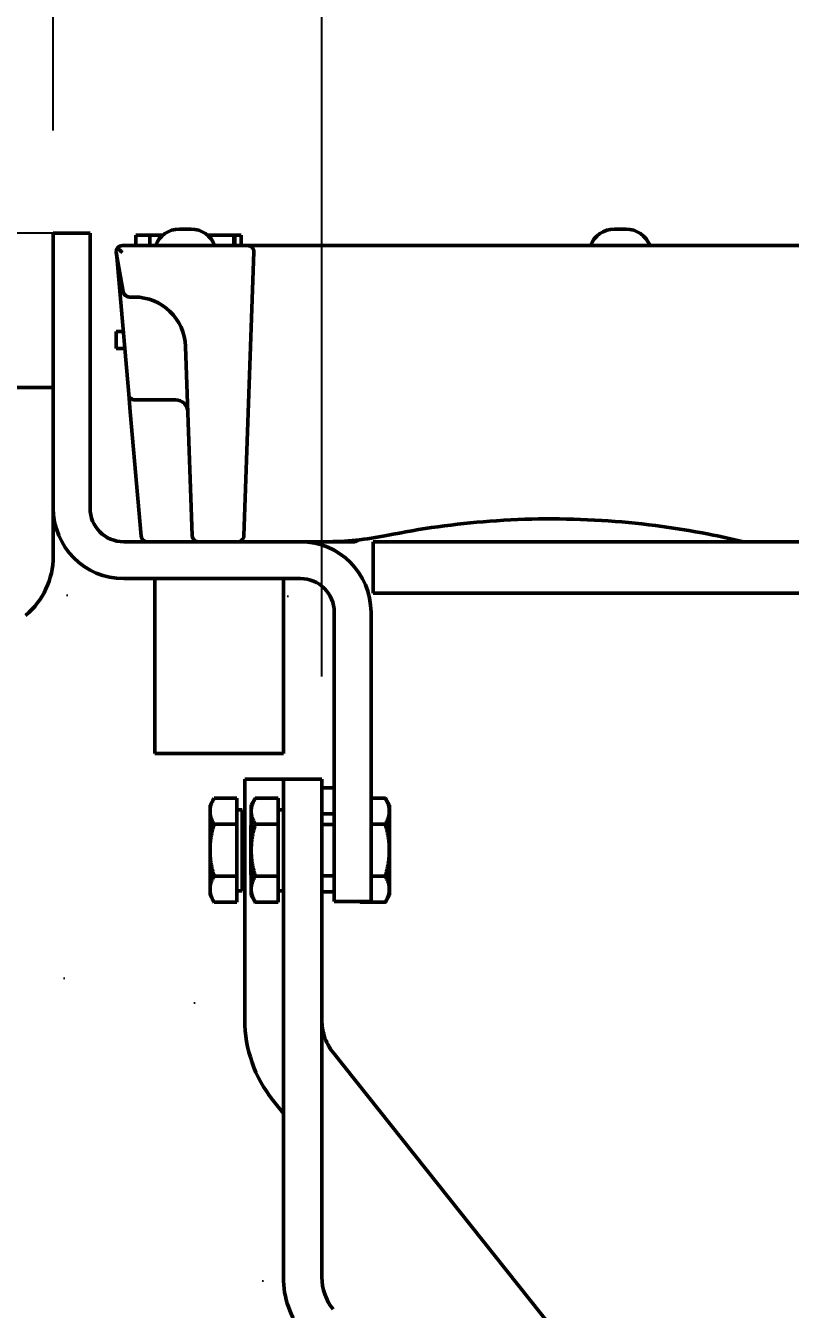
# Model space of a CAD drawing. Header units: inches. Extents: x 6 to 170, y 1 to 50.
# Drawn here: x 10.29 to 14.01, y 12.08 to 18.32 of the extents above; entities that cross this region are included whole.
import ezdxf

# ---------------------------------------------------------------- set-up
doc = ezdxf.new("R2010")
doc.units = ezdxf.units.IN
doc.header["$LTSCALE"] = 8
doc.header["$MEASUREMENT"] = 0
doc.layers.add('Visible (ANSI)', color=7, linetype='Continuous', lineweight=50)
doc.styles.get("Standard").update_dxf_attribs({"font": 'romans.shx'})
doc.dimstyles.get("Standard").update_dxf_attribs({"dimtxt": 1.5, "dimasz": 0.75, "dimexe": 0.5, "dimexo": 0.5, "dimgap": 0.09, "dimtad": 0, "dimtih": 1, "dimtoh": 1, "dimdec": 5, "dimzin": 0, "dimdsep": 46, "dimlunit": 5, "dimtxsty": 'Standard', "dimcen": 0, "dimclrd": 256, "dimclre": 256, "dimclrt": 256, "dimadec": 0, "dimazin": 0, "dimtfac": 0.75, "dimtdec": 5, "dimtofl": 0, "dimtmove": 0, "dimatfit": 3, "dimfxl": 0, "dimtolj": 1, "dimtzin": 0, "dimlwd": -1, "dimlwe": -1, "dimarcsym": 0})

# ---------------------------------------------------------------- blocks, each defined once
blk = doc.blocks.new('*D1')
for p, q in [((11.7323, 15.1523), (11.7323, 24.6159)), ((20.9823, 15.1523), (20.9823, 24.6159)), ((13.2323, 24.1159), (19.4823, 24.1159)), ((20.9823, 24.1159), (23.4283, 24.1159))]:
    blk.add_line(p, q)
for points in [[(13.2323, 24.3659), (13.2323, 23.8659), (11.7323, 24.1159)], [(19.4823, 24.3659), (19.4823, 23.8659), (20.9823, 24.1159)]]:
    blk.add_solid(points)
at = {"layer": 'Defpoints', "color": 0}
for p in [(20.9823, 24.1159), (11.7323, 14.6523), (20.9823, 14.6523)]:
    blk.add_point(p, dxfattribs=at)
at = {"insert": (28.4818, 24.1159), "char_height": 1.5, "attachment_point": 5}
blk.add_mtext('\\A1;9{\\H0.750000x;\\S1/4;} [235]', dxfattribs=at)
blk = doc.blocks.new('*D2')
for p, q in [((10.4253, 17.8073), (10.4253, 28.2985)), ((22.2893, 17.8073), (22.2893, 28.2985)), ((8.9253, 27.7985), (7.4253, 27.7985)), ((23.7893, 27.7985), (25.2893, 27.7985))]:
    blk.add_line(p, q)
for points in [[(8.9253, 28.0485), (8.9253, 27.5485), (10.4253, 27.7985)], [(23.7893, 28.0485), (23.7893, 27.5485), (22.2893, 27.7985)]]:
    blk.add_solid(points)
at = {"layer": 'Defpoints', "color": 0}
for p in [(22.2893, 27.7985), (10.4253, 17.3073), (22.2893, 17.3073)]:
    blk.add_point(p, dxfattribs=at)
at = {"insert": (16.3897, 27.7985), "char_height": 1.5, "attachment_point": 5}
blk.add_mtext('\\A1;11{\\H0.750000x;\\S7/8;} [301]', dxfattribs=at)

msp = doc.modelspace()

# ---------------------------------------------------------------- hatches: boundary and pattern name
h = msp.add_hatch()
h.set_pattern_fill('AR-CONC', scale=0.5, style=0)
h.set_pattern_definition([(50, (-24.881, -75.5207), (3.5863, -0.31376), [0.375, -4.125]), (355, (-24.881, -75.5207), (-0.69376, 3.76096), [0.3, -3.3]), (100.4514, (-24.5822, -75.547), (2.89255, 3.4472), [0.3187, -3.50571]), (46.184, (-24.881, -74.5207), (5.3362, -0.8276), [0.5625, -6.1875]), (96.6356, (-24.4364, -74.5897), (4.67331, 4.8706), [0.47805, -5.25856]), (351.184, (-24.881, -74.5207), (4.6733, 4.8706), [0.45, -4.95]), (21, (-24.381, -74.7707), (2.984535, -2.013094), [0.375, -4.125]), (326, (-24.381, -74.7707), (1.21658, 3.62575), [0.3, -3.3]), (71.4514, (-24.1323, -74.9385), (4.20111, 1.61265), [0.3187, -3.50571]), (37.5, (-24.881, -75.5207), (0.0608, 1.66447), [0, -3.26, 0, -3.35, 0, -3.3125]), (7.5, (-24.881, -75.5207), (1.315348, 1.97206), [0, -1.91, 0, -3.185, 0, -1.2625]), (327.5, (-25.996, -75.5207), (2.669112, -0.112774), [0, -1.25, 0, -3.9, 0, -5.175]), (317.5, (-26.496, -75.5207), (2.91593, 0.500525), [0, -1.625, 0, -2.59, 0, -3.675])])
h.paths.add_polyline_path([(6.357302, 17.307259), (6.357302, 4.137707), (8.321623, 4.137707), (8.321623, 12.12387), (7.904212, 12.197471, -0.36397023), (7.68936, 12.453521), (7.68936, 12.728537), (7.373155, 12.728537), (7.373155, 12.596112), (7.13503, 12.596112), (7.13503, 13.233462), (7.373155, 13.233462), (7.373155, 13.101037), (7.68936, 13.101037), (7.68936, 13.378944, -0.22169466), (7.782235, 13.578116), (8.320134, 14.029467), (8.320134, 14.994748), (8.843884, 14.994748), (8.843884, 14.468945), (9.917325, 15.369669), (10.165302, 16.100185), (10.165302, 16.587259), (10.395302, 16.587259), (10.395302, 17.307259)])
h.paths.add_polyline_path([(8.320134, 13.081037), (8.320134, 13.840182), (7.87544, 13.46704, 0.22169466), (7.83436, 13.378944), (7.83436, 13.081037)], flags=17)
h.paths.add_polyline_path([(7.83436, 12.748537), (7.83436, 12.453521, 0.36397023), (7.929391, 12.340268), (8.321623, 12.271107), (8.321623, 12.748537)], flags=17)
h.paths.add_polyline_path([(9.827481, 15.104997), (8.830373, 14.268324), (8.830373, 14.233126), (9.409362, 14.036586, 0.41421356), (9.475951, 14.069424)], flags=17)
h.paths.add_polyline_path([(9.209862, 12.114487), (9.184683, 11.97169), (8.835373, 12.033282), (8.835373, 4.137707), (16.357302, 4.137707), (16.357302, 7.950207, -0.22836778), (13.852543, 9.157165), (11.62839, 11.94887, -0.16978527), (11.529802, 12.230832), (11.529802, 13.022774), (11.481737, 13.083105, -0.1695796), (11.342302, 13.481378), (11.342302, 14.039668), (11.173052, 14.039668), (11.173052, 14.57485), (11.342302, 14.57485), (11.342302, 14.667259), (11.747302, 14.667259), (11.747302, 14.447259), (11.782302, 14.447259), (11.782302, 15.394259, 0.41879765), (11.554802, 15.618232), (11.554802, 14.768259), (10.909802, 14.768259), (10.909802, 15.618259), (10.838302, 15.618259, -0.32641956), (10.435302, 15.912729), (10.435302, 15.736259, -0.22169466), (10.342427, 15.537088), (10.226176, 15.439541), (9.731623, 13.982635, -0.41421356), (9.322573, 13.780914), (8.835373, 13.946297), (8.835373, 12.180519)])
h.paths.add_polyline_path([(16.357302, 7.950207), (16.357302, 4.137707), (23.879231, 4.137707), (23.879231, 12.033282), (23.529921, 11.97169), (23.504742, 12.114487), (23.879231, 12.180519), (23.879231, 13.946297), (23.392031, 13.780914, -0.41421356), (22.982982, 13.982635), (22.488429, 15.439541), (22.372177, 15.537088, -0.22169466), (22.279302, 15.736259), (22.279302, 15.912729, -0.32641956), (21.876302, 15.618259), (21.804802, 15.618259), (21.804802, 14.768259), (21.159802, 14.768259), (21.159802, 15.618232, 0.41879765), (20.932302, 15.394259), (20.932302, 14.447259), (20.967302, 14.447259), (20.967302, 14.667259), (21.372302, 14.667259), (21.372302, 14.57485), (21.541552, 14.57485), (21.541552, 14.039668), (21.372302, 14.039668), (21.372302, 13.482401, -0.16999096), (21.232867, 13.083105), (21.184802, 13.022774), (21.184802, 12.230832, -0.16978527), (21.086214, 11.94887), (18.862061, 9.157165, -0.22836778)])
h.paths.add_polyline_path([(22.887123, 15.104997), (23.238653, 14.069424, 0.41421356), (23.305242, 14.036586), (23.884231, 14.233126), (23.884231, 14.268324)], flags=17)
h.paths.add_polyline_path([(24.39447, 13.081037), (24.880244, 13.081037), (24.880244, 13.378944, 0.22169466), (24.839165, 13.46704), (24.39447, 13.840182)], flags=17)
h.paths.add_polyline_path([(24.392981, 12.271107), (24.785213, 12.340268, 0.36397023), (24.880244, 12.453521), (24.880244, 12.748537), (24.392981, 12.748537)], flags=17)
h.paths.add_polyline_path([(26.357302, 17.307259), (22.319302, 17.307259), (22.319302, 16.587259), (22.549302, 16.587259), (22.549302, 16.100185), (22.797279, 15.369669), (23.87072, 14.468945), (23.87072, 14.994748), (24.39447, 14.994748), (24.39447, 14.029467), (24.932369, 13.578116, -0.22169466), (25.025244, 13.378944), (25.025244, 13.101037), (25.341449, 13.101037), (25.341449, 13.233462), (25.579574, 13.233462), (25.579574, 12.596112), (25.341449, 12.596112), (25.341449, 12.728537), (25.025244, 12.728537), (25.025244, 12.453521, -0.36397023), (24.810392, 12.197471), (24.392981, 12.12387), (24.392981, 4.137707), (26.357302, 4.137707)])

# ---------------------------------------------------------------- linework, layer by layer
at = {"color": 7}
msp.add_line((10.425302, 17.307259), (6.419802, 17.307259), dxfattribs=at)
at = {"layer": 'Visible (ANSI)'}
for p, q in [((10.425302, 15.971259), (10.425302, 17.307259)), ((10.425302, 17.307259), (10.604302, 17.307259)), ((10.604302, 17.307259), (10.604302, 15.971259)), ((10.894985, 17.297259), (10.828014, 17.297259)), ((10.828014, 17.247259), (10.828014, 17.297259)), ((10.894985, 17.247259), (10.894985, 17.297259)), ((10.895595, 17.247259), (10.895595, 17.297259)), ((11.038921, 17.327259), (11.095683, 17.327259)), ((11.304131, 17.247259), (11.304131, 17.297259)), ((11.309009, 17.247259), (11.309009, 17.297259)), ((11.33881, 17.297259), (11.309009, 17.297259)), ((11.33881, 17.247259), (11.33881, 17.297259)), ((13.154921, 17.327259), (13.211683, 17.327259)), ((10.762302, 17.247259), (11.371522, 17.247259)), ((10.732302, 17.217259), (10.732302, 17.213231)), ((10.766013, 17.02205), (10.732302, 17.213231)), ((10.79253, 16.524819), (10.732397, 17.212144)), ((11.401504, 17.216212), (11.353313, 15.836212)), ((10.767929, 17.011182), (10.766013, 17.02205)), ((10.819324, 16.997259), (10.795557, 16.997259)), ((10.732302, 16.830259), (10.765808, 16.830259)), ((10.732302, 16.747259), (10.732302, 16.830259)), ((10.732302, 16.747259), (10.773069, 16.747259)), ((11.101291, 15.836212), (11.069172, 16.755984)), ((10.425302, 16.557259), (10.175302, 16.557259)), ((10.79253, 16.524819), (10.792546, 16.524645)), ((10.800008, 16.439355), (10.792546, 16.524645)), ((11.017287, 16.497259), (10.822431, 16.497259)), ((11.020265, 16.497259), (11.017287, 16.497259)), ((10.852913, 15.834645), (10.800008, 16.439355)), ((10.425302, 15.736259), (10.425302, 15.971259)), ((10.768302, 15.807259), (11.628302, 15.807259)), ((11.747302, 15.807259), (11.888578, 15.807259)), ((11.982302, 15.557259), (11.982302, 15.807259)), ((20.732302, 15.807259), (11.982302, 15.807259)), ((11.628302, 15.628259), (10.768302, 15.628259)), ((10.919802, 15.628259), (10.919802, 14.778259)), ((11.544802, 15.628259), (11.544802, 14.778259)), ((20.732302, 15.557259), (11.982302, 15.557259)), ((11.792302, 14.057259), (11.792302, 15.464259)), ((11.971302, 15.464259), (11.971302, 14.057259)), ((11.544802, 14.778259), (10.919802, 14.778259)), ((11.447302, 14.652259), (11.357302, 14.652259)), ((11.357302, 13.481888), (11.357302, 14.652259)), ((11.447302, 14.652259), (11.454802, 14.652259)), ((11.454802, 14.652259), (11.544802, 14.652259)), ((11.544802, 14.652259), (11.732302, 14.652259)), ((11.544802, 12.230832), (11.544802, 14.652259)), ((11.732302, 14.652259), (11.732302, 12.230832)), ((11.792302, 14.610483), (11.732302, 14.610483)), ((11.188052, 14.526009), (11.20759, 14.55985)), ((11.319302, 14.55985), (11.20759, 14.55985)), ((11.319302, 14.55985), (11.319302, 14.433555)), ((11.388537, 14.525997), (11.407207, 14.558337)), ((11.388548, 14.526009), (11.408086, 14.55985)), ((11.519798, 14.55985), (11.408086, 14.55985)), ((11.519798, 14.55985), (11.519798, 14.433555)), ((11.519799, 14.55985), (11.519798, 14.559806)), ((11.519799, 14.55985), (11.519798, 14.55985)), ((11.52038, 14.504134), (11.519799, 14.55985)), ((11.971302, 14.560139), (12.040742, 14.560139)), ((12.060302, 14.526259), (12.040742, 14.560139)), ((12.041242, 14.560139), (12.040742, 14.560139)), ((12.060802, 14.526259), (12.041242, 14.560139)), ((11.188052, 14.526009), (11.188052, 14.496702)), ((11.188052, 14.496702), (11.188052, 14.307259)), ((11.319302, 14.504134), (11.344306, 14.504134)), ((11.344306, 14.110384), (11.344306, 14.504134)), ((11.388548, 14.526009), (11.388548, 14.496702)), ((11.388548, 14.496702), (11.388548, 14.307259)), ((11.519798, 14.504134), (11.544802, 14.504134)), ((11.792302, 14.484044), (11.732302, 14.484044)), ((12.060302, 14.496919), (12.060302, 14.526259)), ((12.060302, 14.307259), (12.060302, 14.496919)), ((12.060802, 14.496919), (12.060802, 14.526259)), ((12.060802, 14.307259), (12.060802, 14.496919)), ((11.319302, 14.433555), (11.20759, 14.433555)), ((11.319302, 14.433555), (11.319302, 14.180964)), ((11.519798, 14.433555), (11.408086, 14.433555)), ((11.519798, 14.433555), (11.519798, 14.180964)), ((11.732302, 14.432259), (11.792302, 14.432259)), ((11.971302, 14.433699), (12.040742, 14.433699)), ((11.188052, 14.307259), (11.188052, 14.117816)), ((11.388548, 14.307259), (11.388548, 14.117816)), ((12.060302, 14.1176), (12.060302, 14.307259)), ((12.060802, 14.1176), (12.060802, 14.307259)), ((11.319302, 14.180964), (11.20759, 14.180964)), ((11.319302, 14.180964), (11.319302, 14.054668)), ((11.519798, 14.180964), (11.408086, 14.180964)), ((11.519798, 14.180964), (11.519798, 14.054668)), ((11.732302, 14.182259), (11.792302, 14.182259)), ((11.971302, 14.180819), (12.040742, 14.180819)), ((11.188052, 14.117816), (11.188052, 14.088509)), ((11.319302, 14.110384), (11.344306, 14.110384)), ((11.388548, 14.117816), (11.388548, 14.088509)), ((11.519798, 14.110384), (11.544802, 14.110384)), ((11.519799, 14.054668), (11.52038, 14.110384)), ((12.060302, 14.088259), (12.060302, 14.1176)), ((12.060802, 14.088259), (12.060802, 14.1176)), ((11.188052, 14.088509), (11.20759, 14.054668)), ((11.319302, 14.054668), (11.20759, 14.054668)), ((11.388537, 14.088521), (11.407207, 14.056181)), ((11.388548, 14.088509), (11.408086, 14.054668)), ((11.519798, 14.054668), (11.408086, 14.054668)), ((11.519798, 14.054712), (11.519799, 14.054668)), ((11.519799, 14.054668), (11.519798, 14.054668)), ((11.792302, 14.104725), (11.732302, 14.104725)), ((11.971302, 14.057259), (11.792302, 14.057259)), ((11.9172, 14.057259), (11.918862, 14.05438)), ((11.918862, 14.05438), (12.040742, 14.05438)), ((12.060302, 14.088259), (12.040742, 14.05438)), ((12.041242, 14.05438), (12.040742, 14.05438)), ((12.060802, 14.088259), (12.041242, 14.05438)), ((11.786771, 13.323661), (11.786772, 13.323662)), ((14.010925, 10.531956), (11.786772, 13.323662)), ((11.544802, 13.028019), (11.493469, 13.092451))]:
    msp.add_line(p, q, dxfattribs=at)
for centre, radius, start, end in [((11.038921, 17.202259), 0.125, 90, 158.899804), ((11.095683, 17.202259), 0.125, 21.100196, 90), ((13.154921, 17.202259), 0.125, 90, 158.899804), ((13.211683, 17.202259), 0.125, 21.100196, 90), ((10.762302, 17.217259), 0.03, 90, 144.4303118), ((11.371522, 17.217259), 0.03, 358, 90), ((10.795557, 17.027259), 0.03, 190, 270), ((10.819324, 16.747259), 0.25, 2, 90), ((11.020265, 16.437259), 0.06, 2, 90), ((10.768302, 15.971259), 0.343, 180, 270), ((10.768302, 15.971259), 0.164, 180, 270), ((10.882799, 15.837259), 0.03, 185, 270), ((11.628302, 15.464259), 0.343, 0, 90), ((11.888578, 15.832259), 0.025, 270, 306.0706209), ((11.918017, 15.791845), 0.025, 96.4274053, 126.0706209), ((10.050302, 15.736259), 0.375, 310, 0), ((11.628302, 15.464259), 0.164, 0, 90), ((11.369306, 14.457259), 0.025, 180, 241.3043122), ((11.369306, 14.157259), 0.025, 118.6956878, 180), ((11.982283, 13.48189), 0.624981, 180.0001356, 218.5444442), ((11.982302, 12.230832), 0.4375, 180, 218.5443504), ((11.982302, 12.230832), 0.25, 180, 218.5443504)]:
    msp.add_arc(centre, radius, start, end, dxfattribs=at)
for centre, major_axis, ratio, start_param, end_param in [((10.762055, 17.217259), (-0.035661, 0.029923), 0.06024019, 0.87831964, 1.62130087), ((11.388551, 14.307259), (0, 0.21875), 0.00602425, 0.52359878, 1.57079633), ((11.388551, 14.307259), (0, 0.21875), 0.00602425, 0.01043469, 0.52359878), ((11.388551, 14.307259), (0, 0.21875), 0.00602425, 1.57079633, 2.61799388), ((11.388551, 14.307259), (0, -0.21875), 0.00602425, 5.75958653, 6.27275062)]:
    msp.add_ellipse(centre, major_axis=major_axis, ratio=ratio, start_param=start_param, end_param=end_param, dxfattribs=at)
for points in [[(10.894985, 17.297259), (10.895064, 17.297259), (10.895182, 17.297259), (10.895595, 17.297259)], [(11.304131, 17.297259), (11.307581, 17.297259), (11.308438, 17.297259), (11.309009, 17.297259)], [(11.747302, 15.807259), (11.707635, 15.807259), (11.667969, 15.807259), (11.628302, 15.807259)]]:
    msp.add_open_spline(points, degree=3, dxfattribs=at)
for points, knots in [([(10.895595, 17.297259), (10.895993, 17.297259), (10.896591, 17.297259), (10.900767, 17.297259), (10.903879, 17.297259), (10.918709, 17.297259), (10.934217, 17.297259), (10.949025, 17.297259), (10.953285, 17.297259), (10.957681, 17.297259)], [-1.42420364, -1.42420364, -1.42420364, -1.42420364, -1.33217933, -1.33217933, -1.240742654, -1.240742654, -0.999827511, -0.999827511, -0.907678887, -0.907678887, -0.907678887, -0.907678887]), ([(11.176923, 17.297259), (11.186691, 17.297259), (11.196484, 17.297259), (11.217348, 17.297259), (11.228505, 17.297259), (11.250811, 17.297259), (11.26334, 17.297259), (11.284141, 17.297259), (11.291293, 17.297259), (11.301773, 17.297259), (11.303188, 17.297259), (11.304131, 17.297259)], [-0.550915103, -0.550915103, -0.550915103, -0.550915103, -0.45298498, -0.45298498, -0.337604886, -0.337604886, -0.208970548, -0.208970548, -0.110374817, -0.110374817, 0, 0, 0, 0]), ([(10.732302, 17.217259), (10.732302, 17.217656), (10.73231, 17.218053), (10.732407, 17.220491), (10.73271, 17.222575), (10.734005, 17.227779), (10.735597, 17.23149), (10.7379, 17.23471)], [0.0170382759, 0.0170382759, 0.0170382759, 0.0170382759, 0.021207407, 0.021207407, 0.042414814, 0.042414814, 0.078548741, 0.078548741, 0.078548741, 0.078548741]), ([(11.371522, 17.247259), (11.373223, 17.247259), (11.375774, 17.247259), (11.391594, 17.247259), (11.402975, 17.247259), (11.434393, 17.247259), (11.456421, 17.247259), (11.495139, 17.247259), (11.510864, 17.247259), (11.52636, 17.247259)], [0, 0, 0, 0, 0.158272852, 0.158272852, 0.307808565, 0.307808565, 0.496739941, 0.496739941, 0.614822051, 0.614822051, 0.614822051, 0.614822051]), ([(11.52636, 17.247259), (12.014313, 17.247259), (12.502265, 17.247259), (13.307422, 17.247259), (13.624627, 17.247259), (13.941831, 17.247259), (14.34441, 17.247259), (14.746988, 17.247259), (15.552145, 17.247259), (15.954724, 17.247259), (16.357302, 17.247259)], [0, 0, 0, 0, 3.71819665, 3.71819665, 6.13529592, 6.13529592, 6.13529592, 9.20294387, 9.20294387, 12.27059183, 12.27059183, 12.27059183, 12.27059183]), ([(10.732397, 17.212144), (10.732397, 17.212148), (10.732397, 17.212151), (10.732376, 17.212384), (10.73236, 17.212573), (10.732332, 17.212888), (10.732322, 17.213007), (10.732306, 17.213188), (10.732304, 17.213214), (10.732302, 17.213231)], [-0.00003828769, -0.00003828769, -0.00003828769, -0.00003828769, 0, 0, 0.00249710621, 0.00249710621, 0.00514720095, 0.00514720095, 0.00840799132, 0.00840799132, 0.00840799132, 0.00840799132]), ([(10.822431, 16.497259), (10.818707, 16.497259), (10.81493, 16.497954), (10.808723, 16.500428), (10.806214, 16.501842), (10.803851, 16.503706), (10.801488, 16.50557), (10.799307, 16.507857), (10.794882, 16.514508), (10.793003, 16.519417), (10.792546, 16.524645)], [-0.0002239267, -0.0002239267, -0.0002239267, -0.0002239267, 0.006465869, 0.006465869, 0.0112888016, 0.0112888016, 0.0112888016, 0.0161117342, 0.0161117342, 0.0228015299, 0.0228015299, 0.0228015299, 0.0228015299]), ([(13.783251, 15.807265), (13.727478, 15.820691), (13.671383, 15.832927), (13.44248, 15.877702), (13.267631, 15.900042), (12.911686, 15.92194), (12.729718, 15.920733), (12.380467, 15.894622), (12.212767, 15.871336), (12.047258, 15.837556)], [0.90522278, 0.90522278, 0.90522278, 0.90522278, 1.34436785, 1.34436785, 2.6887357, 2.6887357, 4.08063854, 4.08063854, 5.37747139, 5.37747139, 5.37747139, 5.37747139]), ([(11.131273, 15.807259), (11.125869, 15.807259), (11.120555, 15.808809), (11.113439, 15.812913), (11.111024, 15.814921), (11.109009, 15.817151), (11.106994, 15.819382), (11.105409, 15.821802), (11.102386, 15.828133), (11.101432, 15.832166), (11.101291, 15.836212)], [-0.0226652988, -0.0226652988, -0.0226652988, -0.0226652988, -0.0157997343, -0.0157997343, -0.0112262721, -0.0112262721, -0.0112262721, -0.0066528099, -0.0066528099, 0.0002127546, 0.0002127546, 0.0002127546, 0.0002127546]), ([(11.353313, 15.836212), (11.353234, 15.833935), (11.352894, 15.831658), (11.351722, 15.827323), (11.350918, 15.825256), (11.348569, 15.820804), (11.3469, 15.81846), (11.343512, 15.814983), (11.342052, 15.813735), (11.338622, 15.811353), (11.336569, 15.810233), (11.332279, 15.808538), (11.330058, 15.807929), (11.326284, 15.807369), (11.324803, 15.807259), (11.323331, 15.807259)], [-0.0228780807, -0.0228780807, -0.0228780807, -0.0228780807, -0.0190145396, -0.0190145396, -0.0153630691, -0.0153630691, -0.0108643819, -0.0108643819, -0.0080506008, -0.0080506008, -0.00486289, -0.00486289, -0.0018703423, -0.0018703423, 0, 0, 0, 0]), ([(12.047258, 15.837556), (11.998026, 15.827508), (11.948163, 15.819915), (11.847923, 15.80979), (11.797549, 15.807259), (11.747302, 15.807259)], [0, 0, 0, 0, 0.375224408, 0.375224408, 0.750448816, 0.750448816, 0.750448816, 0.750448816]), ([(11.786771, 13.323661), (11.76758, 13.347748), (11.752752, 13.375712), (11.736138, 13.429132), (11.732302, 13.454446), (11.732302, 13.479447)], [-0.578244297, -0.578244297, -0.578244297, -0.578244297, -0.259087441, -0.259087441, 0, 0, 0, 0])]:
    msp.add_open_spline(points, degree=3, knots=knots, dxfattribs=at)
for points, weights in [([(11.20759, 14.55985), (11.188052, 14.526009), (11.188052, 14.496702)], [1, 1.0379548493, 1]), ([(11.408086, 14.55985), (11.388548, 14.526009), (11.388548, 14.496702)], [1, 1.0379548493, 1]), ([(11.407936, 14.55959), (11.407204, 14.55834), (11.4065, 14.557103)], [1.00028041833, 1.00162399476, 1.0028710211]), ([(12.060302, 14.496919), (12.060302, 14.526259), (12.040742, 14.560139)], [1, 1.0379548493, 1]), ([(12.047559, 14.54833), (12.044726, 14.554104), (12.041242, 14.560139)], [1.01084720544, 1.00655604701, 1]), ([(11.188052, 14.496702), (11.188052, 14.467395), (11.20759, 14.433555)], [1, 1.0379548493, 1]), ([(11.387892, 14.496702), (11.387829, 14.490621), (11.388548, 14.484501)], [1, 1.00764632889, 1.01221182112]), ([(11.388548, 14.506916), (11.387945, 14.501798), (11.387892, 14.496702)], [1.0106402846, 1.00639897296, 1]), ([(11.388548, 14.496702), (11.388548, 14.467395), (11.408086, 14.433555)], [1, 1.0379548493, 1]), ([(12.040742, 14.433699), (12.060302, 14.467578), (12.060302, 14.496919)], [1, 1.0379548493, 1]), ([(12.060802, 14.496919), (12.060802, 14.501783), (12.060302, 14.506666)], [1, 1.00609925116, 1.01023823293]), ([(12.060302, 14.487171), (12.060802, 14.492055), (12.060802, 14.496919)], [1.01023823293, 1.00609925116, 1]), ([(11.20759, 14.433555), (11.188052, 14.365873), (11.188052, 14.307259)], [1, 1.0379548493, 1]), ([(11.408086, 14.433555), (11.388548, 14.365873), (11.388548, 14.307259)], [1, 1.0379548493, 1]), ([(12.060302, 14.307259), (12.060302, 14.36594), (12.040742, 14.433699)], [1, 1.0379548493, 1]), ([(11.188052, 14.307259), (11.188052, 14.248645), (11.20759, 14.180964)], [1, 1.0379548493, 1]), ([(11.388548, 14.338908), (11.387233, 14.323002), (11.387233, 14.307259)], [1.01465317255, 1.00991855229, 1]), ([(11.387233, 14.307259), (11.387233, 14.291517), (11.388548, 14.27561)], [1, 1.00991855229, 1.01465317255]), ([(11.388548, 14.307259), (11.388548, 14.248645), (11.408086, 14.180964)], [1, 1.0379548493, 1]), ([(12.040742, 14.180819), (12.060302, 14.248578), (12.060302, 14.307259)], [1, 1.0379548493, 1]), ([(12.060802, 14.307259), (12.060802, 14.316988), (12.060302, 14.326755)], [1, 1.00609925116, 1.01023823293]), ([(12.060302, 14.287764), (12.060802, 14.297531), (12.060802, 14.307259)], [1.01023823293, 1.00609925116, 1]), ([(11.20759, 14.180964), (11.188052, 14.147123), (11.188052, 14.117816)], [1, 1.0379548493, 1]), ([(11.408086, 14.180964), (11.388548, 14.147123), (11.388548, 14.117816)], [1, 1.0379548493, 1]), ([(12.060302, 14.1176), (12.060302, 14.14694), (12.040742, 14.180819)], [1, 1.0379548493, 1]), ([(11.188052, 14.117816), (11.188052, 14.088509), (11.20759, 14.054668)], [1, 1.0379548493, 1]), ([(11.388548, 14.130017), (11.387829, 14.123898), (11.387892, 14.117816)], [1.01221182112, 1.00764632889, 1]), ([(11.387892, 14.117816), (11.387945, 14.11272), (11.388548, 14.107602)], [1, 1.00639897296, 1.0106402846]), ([(11.388548, 14.117816), (11.388548, 14.088509), (11.408086, 14.054668)], [1, 1.0379548493, 1]), ([(12.040742, 14.05438), (12.060302, 14.088259), (12.060302, 14.1176)], [1, 1.0379548493, 1]), ([(12.060802, 14.1176), (12.060802, 14.122464), (12.060302, 14.127347)], [1, 1.00609925116, 1.01023823293]), ([(12.060302, 14.107852), (12.060802, 14.112735), (12.060802, 14.1176)], [1.01023823293, 1.00609925116, 1]), ([(11.4065, 14.057415), (11.407204, 14.056178), (11.407936, 14.054929)], [1.0028710211, 1.00162399476, 1.00028041833]), ([(11.917229, 14.057259), (11.918026, 14.055828), (11.918862, 14.05438)], [1.00300113238, 1.0015651048, 1]), ([(12.041242, 14.05438), (12.044726, 14.060414), (12.047559, 14.066188)], [1, 1.00655604701, 1.01084720544])]:
    msp.add_rational_spline(points, weights, degree=2, dxfattribs=at)

# ---------------------------------------------------------------- dimensions: what is measured, and where the dimension line sits
at = {"color": 7}
for base, p1, p2, picture, middle in [((22.289302, 27.798546), (10.425302, 17.307259), (22.289302, 17.307259), '*D2', (16.389656, 27.798546)), ((20.982302, 24.11585), (11.732302, 14.652259), (20.982302, 14.652259), '*D1', (28.481831, 24.11585))]:
    dim = msp.add_linear_dim(base=base, p1=p1, p2=p2, dimstyle='Standard', override={"dimasz": 1.5, "dimgap": 0.25, "dimtix": 1}, dxfattribs=at)
    dim.commit()
    dim.dimension.update_dxf_attribs({"geometry": picture, "text_midpoint": middle, "dimtype": 160})

doc.saveas('drawing.dxf')
